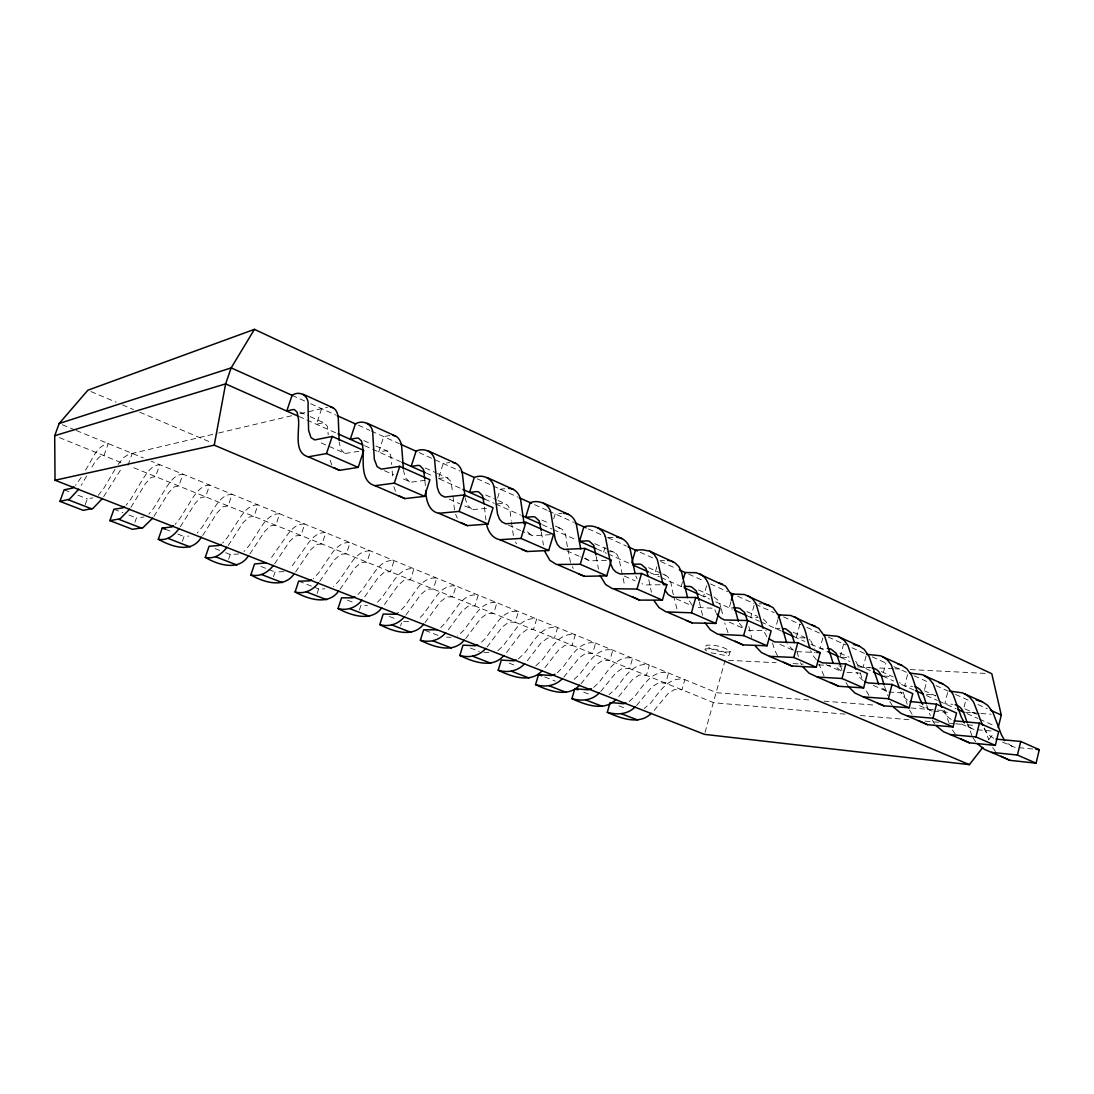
<?xml version="1.0" encoding="UTF-8"?>
<svg xmlns="http://www.w3.org/2000/svg" width="1094" height="1094" viewBox="0 0 1094 1094"><rect width="100%" height="100%" fill="white"/><g stroke="black" fill="none" stroke-linecap="round" stroke-linejoin="round"><path stroke-width="0.75" stroke-dasharray="5 3.75" d="M964.087 707.052L966.057 699.162M947.623 692.625L944.833 703.743L952.765 704.331M924.608 689.398L926.632 681.398M725.131 660.147L704.481 734.361M907.569 674.601L904.683 685.883L912.519 686.376M883.323 672.755L885.853 663.005M866.106 655.935L863.111 667.395L870.851 667.791M840.124 657.166L843.624 643.969M822.825 637.911L820.062 648.25L827.693 648.537M799.864 624.25L796.241 637.652L803.803 637.884A25.859 16.355 -66.2 0 1 804.952 637.98M777.916 619.409L775.455 628.407L782.962 628.585M711.004 652.79L727.51 655.853L729.165 655.087L730.19 651.422C723.831 646.404 714.327 644.681 706.286 645.214L704.878 649.371L706.56 650.916M754.108 605.31L750.757 617.426L758.183 617.536M730.901 601.741L729.192 607.84L733.609 607.867M706.615 585.673L703.565 596.435L709.391 596.421M681.179 586.48L682.506 581.83M656.838 566.829L654.581 574.651L658.848 574.555M605.105 547.246L603.683 552.019L610.616 551.718A27.897 14.537 -66.4 0 1 613.625 552.128L616.866 554.302L618.889 558.159L624.756 586.124M553.728 518.788L555.191 513.948L562.138 513.373M497.579 498.085L500.341 489.209L507.055 488.471M400.568 625.891L401.512 622.896M438.913 477.011L443.234 463.473L449.675 462.53M359.42 609.946L360.897 605.392L367.406 605.433M317.082 593.536L318.6 588.914L324.877 588.846M273.5 576.634L275.073 571.971L284.098 571.642M321.65 408.664L316.412 424.253L322.06 423.022A30.919 10.967 -66.7 0 1 324.453 423.05L327.544 426.578L328.2 434.797M228.619 559.239L230.232 554.508L238.615 553.988M182.37 541.311L184.038 536.511L188.811 536.074M134.918 522.221L136.422 517.968L143.929 516.997M127.971 465.388L132.251 453.408M85.236 504.594L87.301 498.85L92.922 497.866M85.4 470.092C92.005 461.367 95.711 445.996 108.265 443.59L103.916 455.651L100.771 456.417A23.507 5.962 -67.7 0 0 99.185 457.21L95.465 461.23L90.118 470.119M86.672 476.027L81.161 485.421M115.034 469.312L103.834 488.252L98.269 495.404M81.12 477.449L75.5 485.394M103.684 496.676L121.885 467.849M130.952 507.356L145.365 483.712L150.521 477.955A23.124 6.537 -67.8 0 1 152.203 477.216L155.58 476.574L159.765 464.676C151.724 465.196 147.006 472.704 143.054 478.789L130.924 498.946L126.07 505.237M153.953 516.382L168.435 492.97L173.659 487.295A22.96 6.796 -67.8 0 1 175.382 486.598L178.855 485.996L182.985 474.181C174.876 474.495 169.953 481.907 165.973 488.02L153.789 507.972L148.88 514.18M180.36 526.734L194.923 503.609L200.229 498.03A22.755 7.07 -67.8 0 1 201.993 497.36L205.576 496.826L209.638 485.093C201.474 485.175 196.291 492.478 192.284 498.618L180.031 518.337L175.067 524.45M202.65 535.472L217.268 512.58L222.643 507.083A22.591 7.316 -67.9 0 1 224.448 506.44L228.113 505.961L232.106 494.297C223.914 494.201 218.526 501.394 214.479 507.561L202.185 527.076L197.18 533.12M118.07 464.43L123.854 457.401L128.873 454.215L216.981 433.388M228.249 545.509L242.936 522.877L248.379 517.476A22.4 7.576 -67.9 0 1 250.225 516.86L253.999 516.436L257.924 504.867C249.692 504.58 244.071 511.623 239.983 517.831L227.634 537.127L222.561 543.075M249.842 553.988L264.584 531.575L270.095 526.255A22.236 7.795 -67.9 0 1 271.982 525.653L275.838 525.284L279.695 513.783C271.435 513.346 265.637 520.265 261.507 526.487L249.117 545.605L244.003 551.485M364.726 596.832L378.387 577.263L384.185 572.34A21.388 8.889 -68.1 0 1 386.237 571.861L390.503 571.738L394.072 560.607C385.731 559.513 378.975 565.666 374.627 572.053L362.032 590.186L356.712 595.683M384.459 604.585L398.161 585.194L404.001 580.353A21.237 9.067 -68.2 0 1 406.093 579.888L410.428 579.806L413.942 568.743C405.587 567.554 398.681 573.557 394.291 579.97L381.669 597.939L376.309 603.368M274.676 563.711L289.472 541.557L295.038 536.333A22.058 8.041 -68 0 1 296.966 535.759L300.918 535.445L304.72 524.026C296.419 523.424 290.402 530.193 286.231 536.457L269.493 560.374M295.626 571.93L310.464 549.995L316.098 544.839A21.894 8.246 -68 0 1 318.053 544.292L322.074 544.019L325.821 532.669C317.52 531.944 311.311 538.563 307.099 544.853L290.307 568.538M704.878 649.371L705.261 648.865C713.315 648.359 722.792 650.096 729.165 655.087M319.708 581.379L334.6 559.677L340.289 554.603A21.716 8.479 -68.1 0 1 342.285 554.084L346.401 553.865L350.08 542.597C341.752 541.735 335.352 548.19 331.085 554.521L318.573 573.024L313.322 578.671M448.376 629.693L462.174 610.89L468.15 606.254A20.759 9.614 -68.3 0 1 470.324 605.871L474.864 605.912L478.228 595.068C469.859 593.604 462.475 599.115 457.935 605.611L445.244 623.033L440.718 627.573M340.029 589.338L354.976 567.854L360.705 562.863A21.565 8.67 -68.1 0 1 362.729 562.357L366.928 562.179L370.551 550.979C362.21 550.008 355.646 556.326 351.338 562.672L338.798 581.01L333.506 586.589M988.976 739.435L994.131 732.802M506.536 652.544L520.388 634.274L526.487 629.829A20.335 10.092 -68.4 0 1 528.744 629.501L533.462 629.638L536.675 618.999C528.306 617.344 520.539 622.39 515.862 628.927L503.103 645.87L497.565 650.916M527.363 660.721L541.243 642.643L547.369 638.267A20.171 10.256 -68.4 0 1 549.653 637.952L554.439 638.13L557.598 627.559C541.503 624.469 532.833 642.971 524.792 652.844L518.255 659.039M405.833 615.143L420.889 594.329L426.783 589.557A21.073 9.258 -68.2 0 1 428.903 589.119L433.32 589.078L436.779 578.097C428.41 576.812 421.327 582.637 416.882 589.078L404.247 606.842L397.929 612.818M544.962 667.641L558.856 649.713L565.024 645.392A20.048 10.393 -68.5 0 1 567.321 645.104L572.162 645.31L575.28 634.793C559.225 631.566 550.323 649.85 542.309 659.778L535.759 665.89M424.992 622.664L440.089 602.028L446.024 597.324A20.936 9.436 -68.2 0 1 448.171 596.914L452.642 596.9L456.061 585.987C447.692 584.62 440.472 590.295 435.986 596.763L423.31 614.377L417.881 619.669M465.661 638.609L480.813 618.383L486.83 613.816A20.622 9.778 -68.3 0 1 489.032 613.447L493.64 613.515L496.949 602.726C488.58 601.208 481.073 606.568 476.492 613.078L463.774 630.349L457.347 636.106M618.712 696.604L632.66 679.347L638.951 675.258A19.501 10.926 -68.7 0 1 641.33 675.025L646.363 675.367L649.316 665.111C633.412 661.337 623.662 678.677 615.717 688.796L609.071 694.649M487.076 647.005L502.269 626.999L508.327 622.486A20.471 9.942 -68.4 0 1 510.556 622.144L515.219 622.254L518.488 611.546C510.119 609.96 502.474 615.143 497.825 621.665L485.093 638.759L479.569 643.86M730.19 651.422L729.753 651.928C721.712 652.407 712.303 650.698 705.904 645.72M654.116 710.512L668.078 693.555L674.424 689.589A19.227 11.159 -68.7 0 1 676.844 689.398L681.959 689.794L684.83 679.647C669.022 675.654 658.889 692.516 650.971 702.731L644.284 708.461M563.861 677.104L579.136 657.85L585.331 653.597A19.897 10.543 -68.5 0 1 587.656 653.323L592.551 653.569L595.615 643.122C579.601 639.73 570.466 657.767 562.466 667.75L556.86 673.166M580.982 683.818L596.271 664.728L602.493 660.53A19.774 10.666 -68.6 0 1 604.845 660.27L609.782 660.557L612.804 650.164C596.832 646.65 587.492 664.455 579.519 674.478L572.914 680.468M600.688 691.545L615.99 672.646L622.254 668.516A19.624 10.803 -68.6 0 1 624.619 668.27L629.611 668.584L632.592 658.26C616.66 654.609 607.088 672.154 599.129 682.246L593.495 687.552M636.53 705.603L651.846 687.046L658.164 683.025A19.35 11.049 -68.7 0 1 660.571 682.806L665.658 683.189L668.557 672.988C652.708 669.09 642.752 686.17 634.821 696.345L629.146 701.541M218.636 432.992L291.742 415.72M300.057 413.764L327.503 407.283M389.874 435.48L383.721 436.643L378.715 451.959L384.664 450.947A30.263 11.829 -66.6 0 1 387.208 451.056L390.626 454.694L391.72 464.499M358.873 451.275L345.307 453.449L317.971 441.525M425.169 480.334L410.988 482.18L400.021 477.545M438.434 478.516L444.67 477.709A29.634 12.608 -66.6 0 1 447.35 477.9L451.043 481.62L452.67 492.997M497.36 503.855L502.228 503.377A29.032 13.319 -66.5 0 1 505.031 503.65C511.5 506.18 509.804 515.206 511.226 520.375M486.488 508.313L473.305 509.544L461.148 504.402M550.35 534.679L532.969 535.759L522.111 531.178M607.922 537.715L613.652 537.4M606.486 560.292L590.145 560.866L580.613 556.86M660.12 560.538L664.523 560.388M660.12 584.77L644.995 584.948L641.85 583.663M759.127 603.82L762.19 603.833M712.044 608.196L695.62 607.375M403.672 621.433L410.4 621.611M748.214 630.294L766.224 630.759M446.502 637.132L451.043 637.323M796.856 651.655L815.194 652.421M841.655 657.234L847.809 657.508A25.394 16.711 -66.1 0 1 848.971 657.617M728.522 660.311L776.084 662.732M793.068 663.607L803.256 664.113M818.544 664.892L830.428 665.508M838.92 665.931L842.325 666.109M857.614 666.889L869.498 667.49M879.685 668.01L893.278 668.707M894.974 668.79L903.466 669.227M910.263 669.569L986.692 673.466M483.931 652.256L490.153 652.598M847.043 672.4L862.304 673.248M884.034 676.092L890.27 676.448A24.957 17.025 -66.1 0 1 892.608 676.803M888.711 691.996L903.165 692.981M926.536 694.416L931.267 694.745A24.519 17.313 -66 0 1 934.755 695.469L935.835 695.921L924.28 690.765M808.767 699.941L716.761 692.734L151.204 461.176M824.097 701.145L875.214 705.165M910.987 707.968L945.066 710.635M965.51 712.249L979.13 713.315M980.839 713.452L991.068 714.245M933.77 711.209L948.402 712.372M845.047 714.163L713.972 702.758L130.583 466.454M860.363 715.503L911.439 719.948M925.045 721.124L938.666 722.313M948.881 723.202L953.995 723.64M955.691 723.79L960.792 724.242M967.602 724.83L976.121 725.568M977.298 729.766L992.094 731.093M1032.668 749.021L1014.425 747.216L999.807 740.953M932.143 711.073L916.17 704.221M974.016 729.466L959.971 723.449M64.122 489.825L71.848 492.833M78.03 495.24L87.301 498.85M113.94 509.216L122.925 512.717M128.928 515.055L136.422 517.968M165.358 529.236L171.58 531.67M177.802 534.091L184.038 536.511M215.121 548.627L219.662 550.391M225.706 552.743L230.232 554.508M260.864 566.432L267.168 568.894M268.755 569.509L275.073 571.971M298.676 581.16L312.474 586.534M314.005 587.122L318.6 588.914M347.482 600.168L354.935 603.067M389.45 616.51L397.286 619.56M425.169 630.418L438.899 635.764M470.42 648.031L479.322 651.504M509.175 663.128L517.038 666.191M544.689 676.954L555.424 681.138M583.786 692.174L591.252 695.087M618.876 705.849L626.151 708.68M873.285 685.391L887.945 691.764M59.445 437.627L123.458 463.569M62.29 424.773L74.72 429.86M76.279 430.503L143.3 457.935M567.499 546.685C565.653 541.065 567.485 531.164 560.415 528.375A28.444 13.948 -66.5 0 0 557.502 528.033M673.425 594.794C671.046 588.627 672.523 577.933 664.796 574.965A27.35 15.056 -66.4 0 0 662.759 574.541M714.026 596.941L718.826 600.962L720.905 607.348M976.545 714.191L974.426 713.165A24.109 17.572 -65.9 0 0 970.884 712.413M91.007 391.57L116.183 402.223M122.473 404.889L133.482 409.553M139.786 412.219L212.168 442.879M384.404 470.693L393.772 474.81M449.196 499.151L459.658 503.746M508.532 525.202L520.607 530.508M566.815 550.802L579.082 556.19M624.291 576.046L635.231 580.846M676.119 598.801L692.625 606.049M729.233 622.13L743.072 628.202M779.94 644.393L793.259 650.246M826.23 664.728L841.491 671.429L834.64 665.754M298.977 416.499L336.432 433.156M364.534 445.655L400.431 461.613M426.318 473.128L433.894 476.492M439.446 478.967L462.871 489.387M484.724 499.11L494.201 503.322M495.65 503.965L520.621 515.069M542.474 524.792L551.841 528.949M553.4 529.646L576.812 540.067M597.105 549.092L606.473 553.249M608.032 553.947L629.884 563.67M649.932 572.586L659.532 576.853M661.104 577.55L682.943 587.273M700.119 594.904L709.486 599.074M715.722 601.85L732.269 609.208M747.681 616.059L759.427 621.283M761 621.98L781.389 631.047M793.765 636.558L804.692 641.412M810.941 644.188L828.117 651.833M840.602 657.385L849.97 661.542M857.764 665.015L871.822 671.265M882.749 676.133L893.675 680.988M901.47 684.461L915.596 690.738M926.44 695.565L937.367 700.42M938.939 701.117L956.101 708.748M967.028 713.616L977.954 718.471M979.513 719.168L995.13 726.115M299.715 411.959L308.686 415.966M310.19 416.636L325.15 423.323M363.823 440.581L369.854 443.275M375.885 445.969L387.946 451.357M425.251 468L435.932 472.772M437.463 473.456L448.143 478.215M485.722 494.994L496.567 499.835M498.112 500.532L505.866 503.992M541.94 520.088L549.379 523.411M555.342 526.077L561.29 528.73M594.78 543.677L608.455 549.79M609.973 550.46L614.541 552.497M648.592 567.69L661.049 573.27M662.608 573.953L665.726 575.348M698.492 589.981L712.003 595.998M746.956 611.614L757.8 616.442M793.232 632.264L805.17 637.597M839.836 653.063L849.135 657.221M881.313 671.579L893.278 676.926M964.922 708.912L975.506 713.63M292.098 395.331L304.788 401.06M310.764 403.754L335.653 414.968M358.381 425.21L369.868 430.393M371.413 431.091L399.406 443.713M419.084 452.588L460.068 471.063M477.175 478.775L517.612 497.004M534.569 504.649L547.164 510.324M548.709 511.021L573.598 522.235M588.353 528.894L604.914 536.361M607.813 537.66L626.479 546.084M640.113 552.224L654.007 558.487M660.694 561.509L676.242 568.511M688.687 574.118L704.509 581.256M710.457 583.936L727.565 591.649M737.629 596.189L753.998 603.573M755.557 604.271L774.224 612.681M783.55 616.893L800.658 624.606M806.88 627.409L820.883 633.713M828.24 637.036L845.758 644.94M851.98 647.744L865.983 654.048M872.205 656.851L887.754 663.867M893.976 666.67L906.42 672.277M914.187 675.791L929.75 682.793M935.972 685.596L948.402 691.217M955.541 694.43L970.187 701.022M977.954 704.536L987.294 708.734M1012.114 746.354L1006.808 742.894M993.653 738.245L988.388 734.799L983.807 728.481M971.732 728.618L966.522 725.185M929.9 710.252L923.705 705.726M886.509 691.189L880.451 686.69M588.271 560.224L585.071 558.049M531.178 535.144L526.529 531M471.596 508.983L467.247 504.922L465.1 497.77M409.375 481.661L405.354 477.695L403.522 470.557M344.337 453.107L340.672 449.237L339.181 442.099M951.206 719.524L946.351 715.681L942.973 710.444M793.423 650.233L787.297 643.969M809.109 639.457L810.011 640.099M763.38 619.04L766.402 622.158L767.797 625.412M907.377 700.051L903.931 697.028L900.663 691.764M863.303 680.687L859.939 677.678L856.78 672.386M816.37 659.696L812.568 655.101L810.668 650.561M742.553 627.259L738.956 622.677M692.146 605.105L688.099 599.143M810.832 640.838L814.606 648.906M995.581 751.578L991.383 745.766M955.294 734.101L951.206 728.262M855.754 661.364L857.969 665.508M766.867 636.735L763.968 631.402M975.629 741.759L973.017 737.766M934.714 723.996L932.17 719.975M912.081 714.177L909.579 710.143M892.321 705.589L889.86 701.555M868.855 695.401L865.463 689.152M848.37 686.512L845.99 682.451M824.014 675.942L819.091 664.277M777.478 655.73L774.374 649.426L771.981 640.906M572.217 566.61L573.297 568.442M515.52 541.995L516.532 543.827M331.769 464.95L329.212 457.429M637.118 578.794L635.86 576.114M800.48 662.636L801.533 664.728M457.306 518.146L455.624 514.344M899.706 682.287L900.225 683.353M728.002 632.77L724.761 622.951M716.009 612.558L714.833 609.714M395.508 491.343L393.471 485.421M971.937 735.606L967.807 724.378M984.436 727.961L988.826 739.872M944.519 710.321L948.73 722.341M676.899 608.825L673.767 596.367M926.659 704.987L930.269 715.531M903.179 692.051L907.199 704.167M884.581 686.444L887.535 695.565M860.349 673.138L862.742 680.755M840.52 665.699L842.38 671.825M797.075 651.928L798.388 656.55M570.494 562.494L567.772 548.285M748.843 626.616L751.66 637.501M721.288 608.907L723.216 616.715M699.367 602.001L702.69 616.086M648.783 579.656L651.436 592.264M596.175 556.408L598.5 569.112M513.387 535.595L511.445 521.975M541.421 532.217L543.39 544.99M454.516 509.927L452.834 494.611M484.382 507.014L485.955 519.869M424.91 480.731L425.347 485.586M392.172 470.981L392.732 479.076"/><path stroke-width="1.5" d="M254.437 329.349L87.848 390.23L59.185 423.501L54.7 435.713L55.028 480.239L214.246 445.162L225.61 383.871L231.176 367.871L254.437 329.349L991.793 673.726L1001.284 715.052L998.248 727.496M1001.051 756.255L1009.967 760.357L1036.073 763.174L1039.3 749.677L1020.729 741.459L995.95 739.106M1036.073 763.174L1017.447 755.051L1020.729 741.459M960.669 738.778L969.448 742.826L995.321 745.397L998.658 731.681L979.404 723.148L954.091 720.809M995.321 745.397L975.998 736.973L979.404 723.148M918.81 720.673L927.466 724.666L953.052 726.949L956.525 713.014L936.546 704.167L910.071 701.541M953.052 726.949L933.004 718.211L936.546 704.167M877.388 703.141L883.925 705.835L909.182 707.818L912.793 693.637L892.048 684.447L868.13 682.957L864.588 681.48M848.37 686.512L854.852 692.994L863.275 696.905L888.369 698.738L892.048 684.447M830.414 682.424L838.729 686.28L863.631 687.935L867.392 673.521L845.84 663.976L822.278 662.814L817.546 660.585M802.764 666.711L809.054 673.179L817.3 677.008L842.011 678.499L845.84 663.976M783.673 662.198L791.796 665.986L816.288 667.272L820.199 652.626L797.786 642.698L774.634 641.904L768.891 638.828M755.407 646.144L761.492 652.598L769.533 656.345L793.806 657.467L797.786 642.698M735.113 641.193L743.031 644.886L767.044 645.788L771.133 630.882L747.804 620.558L724.406 619.942L720.645 618.014L716.761 613.857M778.326 617.905L779.147 614.91L790.716 615.457L818.695 628.257L824.767 636.476L833.095 663.101M705.083 622.801L710.389 629.843L717.76 634.233L743.646 635.587L747.804 620.558M731.325 600.209L733.021 594.11L744.371 594.48L772.966 607.553L778.805 615.772L786.6 642.588M686.376 620.53L692.297 622.951L715.791 623.43L720.057 608.25L695.77 597.502L672.906 597.324L668.202 594.575L664.851 590.022M653.993 600.579L659.039 607.621L666.15 611.915L691.435 612.804L695.77 597.502M683.394 578.74L685.172 572.545L696.276 572.695L725.5 586.069L731.093 594.274L738.3 621.296M632.086 596.613L639.498 600.1L662.403 600.141L666.848 584.688L641.549 573.475L619.956 573.953L615.785 571.957L612.996 569.03L610.575 563.683L605.939 539.602C604.9 528.976 593.413 523.78 583.84 526.857L579.533 541.27L596.134 548.655M651.327 713.302C639.375 725.472 620.489 718.252 607.293 712.29L610.151 702.444M631.799 562.74L635.477 550.132L642.739 549.817L649.768 551.198L674.711 562.658L678.772 566.501L681.521 571.957L687.579 597.68M599.991 575.335L605.584 584.483L612.421 588.681L637.009 589.051L641.549 573.475M578.986 574.077L584.497 576.319L606.746 575.854L611.382 560.114L584.989 548.422L564.053 549.407L560.06 547.479L557.42 544.593L555.191 539.233L551.239 515C550.651 504.566 539.465 499.165 530.152 502.652L525.653 517.312L532.272 516.778A28.717 13.661 -66.5 0 1 535.13 517.079L539.233 520.922L541.174 530.617M615.936 699.449C604.148 711.92 585.071 704.714 571.902 698.642L574.829 688.687L588.039 689.822L591.512 688.673M579.574 685.213C567.964 697.999 548.709 690.82 535.54 684.639L538.563 674.574L551.485 675.531L554.904 674.328M544.689 551.253L549.899 560.374L556.422 564.477L580.258 564.285L584.989 548.422M521.879 549.379L527.158 551.513L548.668 550.501L553.523 534.487L525.954 522.276L505.756 523.794L501.941 521.947L499.479 519.103L497.469 513.742L494.256 489.374C494.132 479.172 483.316 473.538 474.263 477.463L469.586 492.368L475.958 491.657A29.306 12.991 -66.6 0 1 478.707 491.903L482.55 495.664L483.986 503.801M542.214 670.595C530.781 683.682 511.336 676.571 498.194 670.239L501.298 660.065L513.934 660.844L516.327 660.065M486.529 523.889C487.692 530.987 492.314 538.33 499.862 539.698L520.99 538.426L525.954 522.276M503.801 655.552C492.573 668.981 472.936 661.925 459.822 655.456L463.008 645.145L475.316 645.761L477.668 644.927M460.861 522.535L467.316 525.626L487.992 524.04L493.079 507.712L464.266 494.939L444.889 497.059L441.292 495.308L439.009 492.505L437.244 487.145L434.838 462.653C435.207 452.752 424.814 446.817 416.062 451.22L411.18 466.4L417.293 465.497A29.921 12.253 -66.6 0 1 419.905 465.647L423.474 469.34L424.773 479.117M425.771 490.427C425.881 499.315 428.52 511.363 438.803 513.291L459.083 511.418L464.266 494.939M464.28 640.099C453.285 653.856 433.47 646.882 420.369 640.25L423.651 629.816L436.985 629.788M424.568 496.361L429.887 479.719L399.748 466.359L381.286 469.135L377.156 466.687L374.339 459.384L372.835 434.756C373.71 425.21 363.823 418.92 355.4 423.87L350.285 439.309L356.111 438.202A30.564 11.446 -66.6 0 1 358.586 438.27L361.485 440.978L362.429 445.19C365.095 456.663 358.326 481.114 375.01 485.695L404.807 498.591L424.568 496.361L394.305 483.151L375.01 485.695M423.638 624.182C412.889 638.294 392.883 631.429 379.796 624.619L383.173 614.062L394.77 614.267L397.013 613.351M394.305 483.151L399.748 466.359M381.792 607.813C371.317 622.281 351.119 615.553 338.046 608.538L341.533 597.844L352.733 597.83L354.921 596.873M358.189 467.398L363.769 450.427L332.207 436.438L314.757 439.911L310.969 437.6L308.59 430.352L308.057 405.628C309.452 396.493 300.194 389.792 292.098 395.331L286.751 411.057L292.248 409.717A31.234 10.543 -66.7 0 1 294.56 409.703L297.199 412.301L297.924 416.513C301.137 426.851 291.783 452.396 308.276 456.827L339.455 470.324L358.189 467.398L326.504 453.559L308.276 456.827M338.702 590.938C328.515 605.789 308.152 599.225 295.079 591.991L298.676 581.16L309.438 580.914L311.571 579.902M326.504 453.559L332.207 436.438M294.3 573.571C284.44 588.804 263.914 582.432 250.841 574.938L254.546 563.971L266.088 562.918M248.543 555.656C239.025 571.3 218.376 565.16 205.275 557.379L209.091 546.275L218.909 545.523L220.906 544.402M201.364 537.195C191.806 553.55 172.401 547.027 158.302 539.287L162.24 528.033L171.539 527.007L173.454 525.831M152.681 518.146L142.931 527.705L132.415 529.305L109.879 520.621L113.94 509.216L122.678 507.903L124.511 506.659M102.439 498.481L93.017 508.382L83.171 510.337L59.924 501.38L64.122 489.825L72.259 488.197L74.009 486.885M78.713 489.182L69.442 499.247L59.924 501.38M129.694 509.148L120.08 518.857L109.879 520.621M55.028 480.239L704.481 734.361L969.393 764.651L982.795 747.407M179.088 528.47C174.329 535.226 167.314 541.01 158.302 539.287M226.95 547.205C221.959 554.111 214.369 559.403 205.275 557.379M273.363 565.366C268.139 572.408 260.016 577.181 250.841 574.938M318.368 582.993C312.911 590.145 304.31 594.398 295.079 591.991M362.059 600.086C356.357 607.334 347.331 611.081 338.046 608.538M404.465 616.688C398.531 624.018 389.122 627.259 379.796 624.619M445.668 632.811C439.501 640.195 429.751 642.971 420.369 640.25M485.695 648.482C479.309 655.908 469.244 658.219 459.822 655.456M524.614 663.702C517.995 671.169 507.671 673.042 498.194 670.239M562.453 678.512C555.629 685.993 545.072 687.47 535.54 684.639M599.28 692.926C592.237 700.406 581.475 701.486 571.902 698.642M635.108 706.956C627.874 714.423 616.92 715.134 607.293 712.29M626.137 703.059L623.635 703.729L611.833 702.608M59.185 423.501L231.176 367.871L292.522 395.522M54.7 435.713L225.61 383.871L297.691 415.925M579.533 541.27L586.357 540.901A28.143 14.277 -66.5 0 1 589.338 541.27L593.659 545.168L595.888 554.822M632.742 564.272L638.363 564.094A27.596 14.824 -66.4 0 1 641.426 564.531L645.952 568.483L648.127 576.497M663.484 584.729L666.848 584.688M684.065 586.452L688.386 586.411A27.076 15.33 -66.4 0 1 691.545 586.904L696.263 590.897L698.998 600.428M733.609 607.867L736.549 607.895A26.571 15.781 -66.3 0 1 739.776 608.428L744.672 612.476L747.229 620.394M823.618 634.958L837.348 636.243L859.337 646.103L864.342 649.535L869.06 656.427L878.632 684.215M866.544 654.308L880.479 655.771L901.798 665.343L906.912 668.79L911.781 675.668L919.726 698.779L922.721 704.522M816.862 652.489L820.199 652.626M909.606 673.07L922.119 674.629L942.796 683.9L948.006 687.388L953.024 694.239L961.325 717.172L964.416 722.888M949.66 691.148L962.323 692.83L982.398 701.842L987.704 705.343L992.832 712.18L1001.489 734.922L1004.661 740.597M508.628 488.389C515.602 488.225 520.238 494.98 520.853 501.339L524.094 523.862M893.784 707.435L900.977 713.343L907.569 716.064L933.004 718.211M936.218 725.828L943.561 731.763L950.262 734.525L975.998 736.973M1035.977 749.349L1039.3 749.677M563.779 513.332C570.863 513.359 575.895 519.923 576.757 526.487L580.668 548.873M977.161 743.592L984.655 749.527L991.451 752.344L1017.447 755.051M616.77 537.318C623.949 537.496 629.323 543.896 630.445 550.638L634.958 572.873M667.723 560.374L669.61 560.634M763.995 603.929L769.684 605.502M330.32 407.036C336.2 407.488 338.237 414.243 338.306 419.234L339.113 440.472M853.416 644.393L859.337 646.103M392.869 435.344C398.872 435.918 401.525 442.496 401.785 447.788L403.399 468.929M976.217 699.955L982.398 701.842M452.82 462.488C458.933 463.186 462.119 469.586 462.571 475.124L464.923 496.156M339.455 470.324L333.848 467.576M404.807 498.591L398.763 495.664M718.703 582.856L722.313 584.046M811.529 624.879L815.317 626.178M897.873 663.962L901.798 665.343M938.802 682.492L942.796 683.9M68.43 499.849L91.978 508.956M119.027 519.418L141.837 528.238M168.038 538.385L190.151 546.932M215.559 556.764L237.015 565.051M261.657 574.582L282.457 582.637M306.375 591.881L326.573 599.703M349.793 608.674L369.403 616.264M391.953 624.989L411.002 632.359M432.923 640.838L451.439 648.004M472.731 656.236L490.741 663.196M511.459 671.21L528.963 677.993M549.12 685.788L566.159 692.379M585.769 699.955L602.356 706.368M621.447 713.753L637.597 720.002M162.24 528.033L165.358 529.236M538.563 674.574L541.626 675.764M574.829 688.687L577.81 689.849M671.401 561.099L673.111 561.769M214.246 445.162L969.393 764.651M438.803 513.291L467.316 525.626M499.862 539.698L527.158 551.513M558.337 564.996L584.497 576.319M614.404 589.242L639.498 600.1M668.202 612.517L692.297 622.951M719.866 634.862L743.031 644.886M769.533 656.345L791.796 665.986M817.3 677.008L838.729 686.28M863.275 696.905L883.925 705.835M907.569 716.064L927.466 724.666M950.262 734.525L969.448 742.826M991.451 752.344L1009.967 760.357M459.083 511.418L487.992 524.04M520.99 538.426L548.668 550.501M580.258 564.285L606.746 575.854M637.009 589.051L662.403 600.141M691.435 612.804L715.791 623.43M743.646 635.587L767.044 645.788M793.806 657.467L816.288 667.272M842.011 678.499L863.631 687.935M888.369 698.738L909.182 707.818M337.991 433.853L362.976 444.957M401.99 462.311L425.402 472.717M462.871 489.387L484.724 499.11M522.18 515.766L540.915 524.094M632.879 564.996L648.605 571.998M684.174 587.806L699.093 594.452M734.457 610.178L746.942 615.731M782.853 631.703L793.765 636.558M828.117 651.833L839.043 656.687M873.381 671.962L882.749 676.133M915.514 690.711L923.391 694.198M957.66 709.445L963.91 712.221M337.198 415.665L355.865 424.089M400.965 444.41L416.513 451.425M461.627 471.76L474.058 477.367M519.171 497.702L531.602 503.308M575.157 522.946L586.042 527.855M628.024 546.781L637.364 550.993M679.347 569.919L685.569 572.723M730.669 593.057L733.787 594.452M777.328 614.09L780.446 615.484M990.398 710.143L1001.284 715.052M303.052 394.182L332.932 407.72M367.051 423.173L395.672 436.137M428.356 450.933L455.801 463.364M487.145 477.558L513.455 489.469M543.54 503.09L568.812 514.536M597.707 527.623L621.98 538.617M964.293 693.637L969.558 697.124L973.605 702.061L982.576 725.308M924.047 675.422L929.216 678.882L933.168 683.818L941.784 707.244M882.393 656.55L887.453 659.983L891.295 664.933L899.514 688.536M839.221 636.995L844.171 640.4L847.891 645.364L855.699 669.145M794.463 616.729C806.004 622.13 805.881 637.31 809.779 647.47M748.036 595.697L752.727 599.033L756.173 603.984L763.01 628.12M699.832 573.871C711.168 579.451 709.979 594.821 713.575 604.832M649.768 551.198L654.13 554.426L657.248 559.376L662.95 583.827M967.26 722.888C964.785 716.72 963.718 707.572 956.279 705.069A24.3 17.463 -65.9 0 0 955.144 704.727M926.139 703.483C924.102 697.657 922.857 689.357 915.993 687.087A24.724 17.189 -66 0 0 914.871 686.745M884.102 684.926C882.133 679.142 881.135 670.745 874.27 668.475A25.162 16.889 -66.1 0 0 872.027 667.914M840.055 664.167L836.24 653.282L831.057 649.18A25.613 16.547 -66.2 0 0 827.693 648.537M794.463 642.67L791.304 633.248L786.258 629.173A26.078 16.191 -66.2 0 0 782.962 628.585"/></g></svg>
